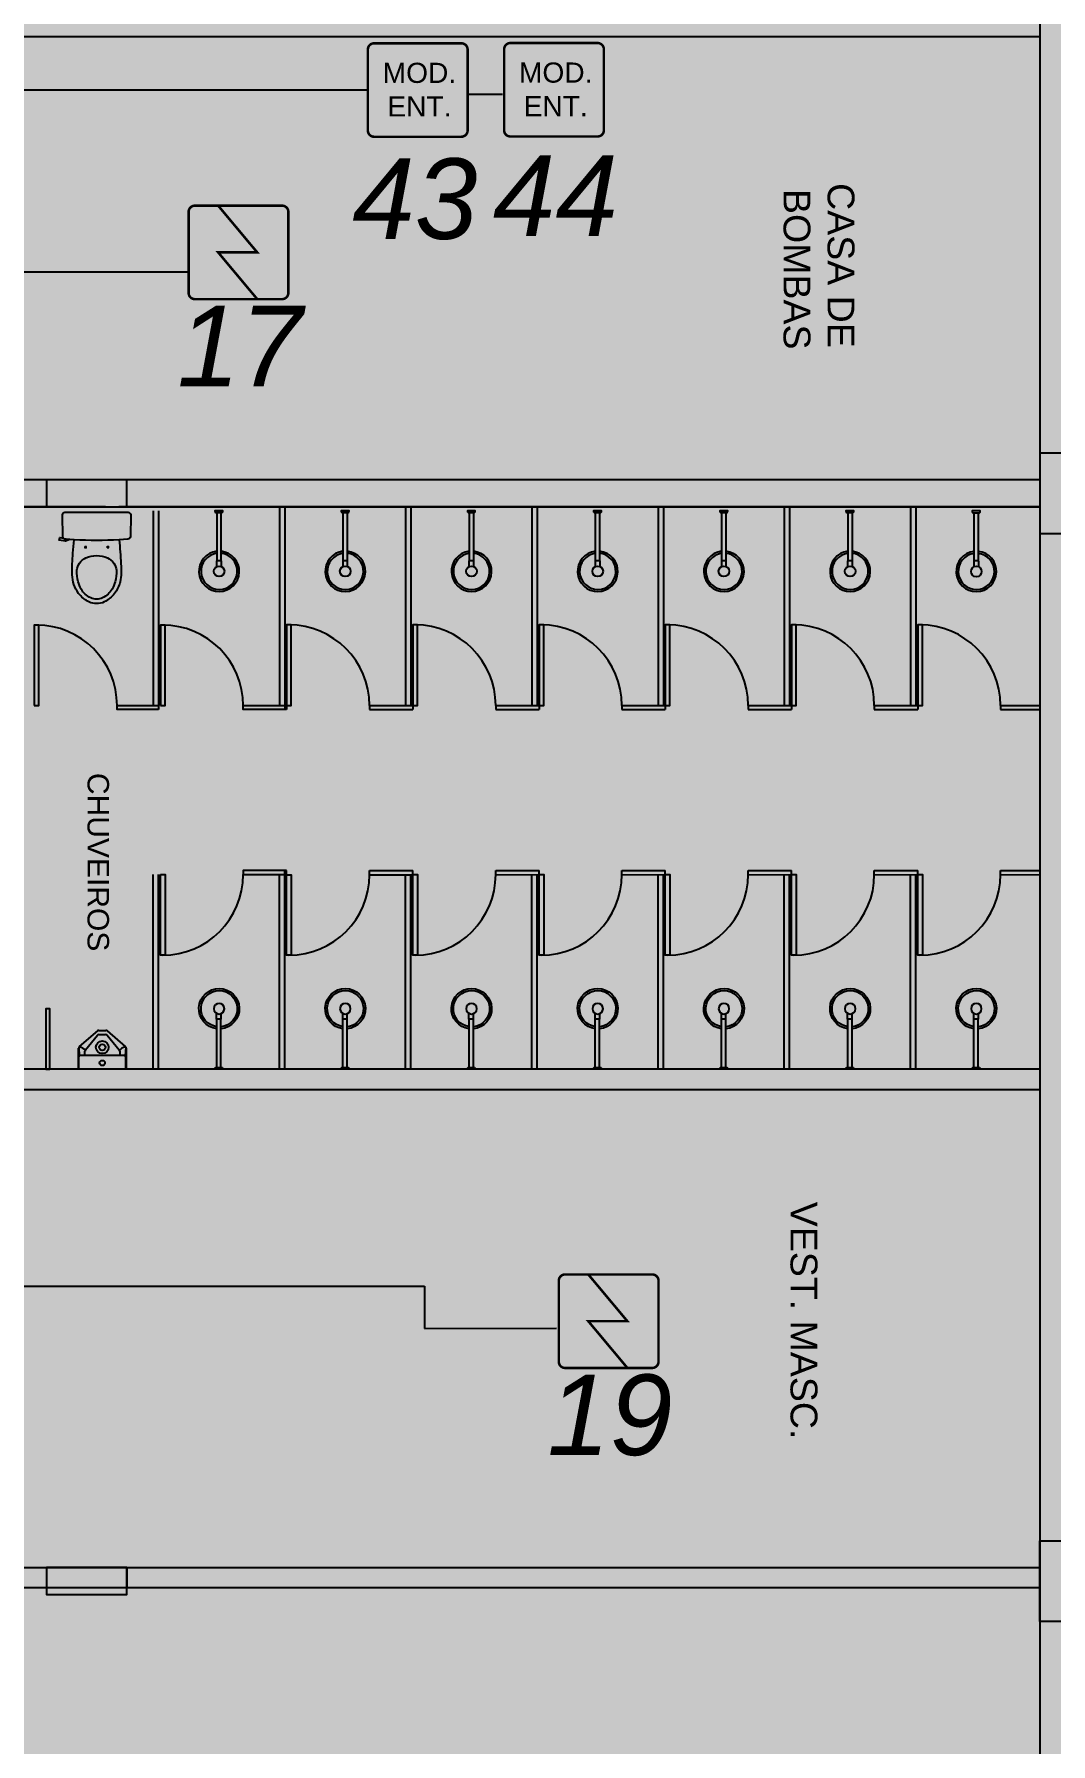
# Model space of a CAD drawing. Header units: metres. Extents: x -331 to 2982, y 362 to 2539.
# Drawn here: x 859.12 to 866.69, y 501.24 to 513.97 of the extents above; entities that cross this region are included whole.
import ezdxf

# ---------------------------------------------------------------- set-up
doc = ezdxf.new("R2010")
doc.units = ezdxf.units.M
doc.layers.get('0').update_dxf_attribs({"color": 251})
doc.layers.add('_salas', color=251, linetype='Continuous', plot=False)
for name, color, linetype in [('ALV', 251, 'Continuous'), ('ARQ-LOU', 251, 'Continuous'), ('DET. FUMAÇA', 1, 'Continuous'), ('Div', 251, 'Continuous'), ('Est', 251, 'Continuous'), ('ID-WC', 7, 'Continuous'), ('SA-divisorias', 251, 'Continuous'), ('SA-Mobiliário 02', 251, 'Continuous'), ('SA-PV', 251, 'Continuous'), ('SA-texto', 251, 'Continuous'), ('Texto_Salas', 251, 'Continuous'), ('TXT', 251, 'Continuous'), ('vis', 251, 'Continuous')]:
    doc.layers.add(name, color=color, linetype=linetype)
doc.styles.add('ARIAL', font='arial.ttf')
doc.styles.add('DESTAQUE', font='arial.ttf', dxfattribs={"height": 0.4})
doc.styles.get("Standard").update_dxf_attribs({"font": 'arial.ttf', "height": 0.3})
doc.styles.add('X3G_ENTITY_1416AFBF', font='arial.ttf', dxfattribs={"height": 0.6})

# ---------------------------------------------------------------- blocks, each defined once
blk = doc.blocks.new('WC2')
at = {"color": 0}
for p, q in [((-0.093, -0.31), (-0.073, -0.31)), ((-0.083, -0.3), (-0.083, -0.32)), ((0.093, -0.31), (0.073, -0.31)), ((0.083, -0.3), (0.083, -0.32))]:
    blk.add_line(p, q, dxfattribs=at)
for points in [[(-0.167, -0.255, 0.017882), (-0.181, -0.435, 0.012618), (-0.182, -0.502, 0.047676), (-0.175, -0.568, 0.100399), (-0.133, -0.654, 0.131879), (-0.057, -0.718, 0.217461), (0.057, -0.718, 0.131874), (0.134, -0.654, 0.160292), (0.182, -0.515, 0.0201), (0.177, -0.354, 0.006439), (0.167, -0.255), (0.199, -0.252), (0.231, -0.265), (0.278, -0.258), (0.275, -0.238), (0.248, -0.242, 0.157233), (0.251, -0.232), (0.255, -0.07, 0.314535), (0.236, -0.05), (-0.234, -0.05, 0.4212), (-0.254, -0.07), (-0.251, -0.232, 0.3845), (-0.232, -0.251)], [(-0.115, -0.622, 0.075), (-0.086, -0.659, 0.0875), (-0.043, -0.688, 0.1027), (0, -0.697), (0, -0.697, 0.1027), (0.043, -0.688, 0.0875), (0.086, -0.659, 0.075), (0.115, -0.622, 0.0602), (0.138, -0.567, 0.0862), (0.147, -0.482, 0.1349), (0.128, -0.43, 0.1372), (0.08, -0.39, 0.2117), (-0.08, -0.39, 0.1372), (-0.128, -0.43, 0.1349), (-0.147, -0.482, 0.0862), (-0.138, -0.567, 0.0602)]]:
    blk.add_lwpolyline(points, format="xyb", close=True, dxfattribs=at)
blk.add_lwpolyline([(0.199, -0.252), (0.227, -0.251, 0.30645), (0.248, -0.242, 0.956676)], format="xyb", dxfattribs=at)
blk.add_arc((-0.005, 2.632), 2.892, 266.791, 273.4166, dxfattribs=at)
blk = doc.blocks.new('acc4')
blk.add_line((0.013, -0.373), (-0.014, -0.373))
for points in [[(0, 0), (-0.03, 0), (-0.03, -0.005, 0.414214), (-0.021, -0.014), (-0.017, -0.014)], [(0.015, -0.014), (0.02, -0.014, 0.414214), (0.029, -0.005), (0.029, 0), (0, 0)]]:
    blk.add_lwpolyline(points, format="xyb")
for points in [[(-0.017, -0.014), (0.015, -0.014)], [(-0.017, -0.014), (-0.017, -0.373)], [(0.015, -0.014), (0.015, -0.373)], [(-0.018, -0.374), (-0.018, -0.416)], [(0.016, -0.374), (0.016, -0.414)]]:
    blk.add_lwpolyline(points)
blk.add_arc((0.001, -0.451), 0.15, 96.6611, 84.5101)
at = {"layer": 'ID-WC'}
for p, q in [((-0.017, -0.373), (-0.018, -0.374)), ((0.015, -0.373), (0.016, -0.374))]:
    blk.add_line(p, q, dxfattribs=at)
at = {"layer": 'ID-WC', "color": 8}
blk.add_circle((0.001, -0.451), 0.0396, dxfattribs=at)
blk.add_arc((0.001, -0.451), 0.135, 96.6611, 84.5101, dxfattribs=at)
blk = doc.blocks.new('Detector de fumaça')
at = {"layer": 'DET. FUMAÇA', "linetype": 'Continuous', "lineweight": 15, "const_width": 0.0187}
blk.add_lwpolyline([(774.599, 539.816), (775.249, 539.816, -0.414214), (775.296, 539.769), (775.296, 539.167, -0.414214), (775.249, 539.12), (774.599, 539.12, -0.414214), (774.553, 539.167), (774.553, 539.769, -0.414214)], format="xyb", close=True, dxfattribs=at)
blk.add_lwpolyline([(774.773, 539.816), (775.064, 539.468), (774.773, 539.468), (775.064, 539.12)], dxfattribs=at)

msp = doc.modelspace()

# ---------------------------------------------------------------- hatches: boundary and pattern name
at = {"layer": '_salas', "transparency": 33554559}
h = msp.add_hatch(color=256, dxfattribs=at)
h.dxf.hatch_style = 1
h.paths.add_polyline_path([(866.834, 485.931), (866.834, 543.231), (854.159, 543.231), (854.159, 542.856), (854.159, 494.406), (852.509, 494.406), (852.509, 499.956), (844.912, 499.956), (844.912, 498.656), (842.959, 498.656), (842.959, 499.956), (823.409, 499.956), (823.409, 492.606), (824.559, 492.606), (824.559, 491.706), (823.546, 491.706), (823.546, 489.806), (818.009, 489.806), (818.009, 489.906), (814.609, 489.906), (814.609, 491.706), (816.416, 491.706), (816.416, 494.656), (803.983, 494.656), (803.983, 486.306), (802.034, 486.306), (802.034, 486.531), (798.959, 486.531), (798.959, 485.931)])

# ---------------------------------------------------------------- linework, layer by layer
at = {"color": 251}
for p, q in [((859.589, 506.553), (859.454, 506.436)), ((859.6, 506.557), (859.651, 506.557)), ((859.661, 506.553), (859.796, 506.436)), ((859.449, 506.267), (859.449, 506.424)), ((859.451, 506.432), (859.454, 506.367)), ((859.457, 506.432), (859.451, 506.432)), ((859.5, 506.413), (859.589, 506.52)), ((859.601, 506.525), (859.649, 506.525)), ((859.661, 506.52), (859.751, 506.413)), ((859.8, 506.432), (859.794, 506.432)), ((859.8, 506.432), (859.795, 506.367)), ((859.802, 506.424), (859.802, 506.267)), ((859.451, 506.267), (859.451, 506.361)), ((859.789, 506.369), (859.459, 506.369)), ((859.496, 506.369), (859.496, 506.402)), ((859.755, 506.402), (859.755, 506.369)), ((859.797, 506.361), (859.797, 506.267)), ((859.802, 506.267), (859.449, 506.267))]:
    msp.add_line(p, q, dxfattribs=at)
for centre, radius in [((859.625, 506.431), 0.047), ((859.625, 506.431), 0.0235), ((859.625, 506.314), 0.0196)]:
    msp.add_circle(centre, radius, dxfattribs=at)
for centre, radius, start, end in [((859.6, 506.541), 0.0157, 90, 130.7856), ((859.651, 506.541), 0.0157, 49.2144, 90), ((859.465, 506.424), 0.0157, 130.7856, 180), ((859.45, 506.376), 0.0565, 33.9128, 82.8933), ((859.601, 506.51), 0.0157, 90, 140.1204), ((859.649, 506.51), 0.0157, 39.8796, 90), ((859.801, 506.376), 0.0565, 97.1067, 146.0872), ((859.786, 506.424), 0.0157, 0, 49.2144), ((859.459, 506.361), 0.00784, 90, 180), ((859.512, 506.402), 0.0157, 140.1204, 180), ((859.739, 506.402), 0.0157, 0, 39.8796), ((859.789, 506.361), 0.00784, 0, 90)]:
    msp.add_arc(centre, radius, start, end, dxfattribs=at)
at = {"layer": 'ALV'}
for p, q in [((866.609, 513.956), (854.259, 513.956)), ((866.609, 510.656), (854.259, 510.656)), ((859.648, 510.456), (854.259, 510.456)), ((857.254, 510.456), (866.609, 510.456)), ((866.609, 510.456), (859.749, 510.456)), ((866.609, 510.456), (860.984, 510.456)), ((866.609, 510.456), (866.609, 506.267)), ((866.609, 506.267), (857.114, 506.267)), ((857.114, 506.117), (866.609, 506.117)), ((866.609, 506.117), (866.609, 502.556)), ((866.609, 502.406), (866.609, 494.406))]:
    msp.add_line(p, q, dxfattribs=at)
at = {"layer": 'ALV', "color": 150}
for p, q in [((861.603, 513.559), (858.956, 513.559)), ((853.79, 512.204), (860.269, 512.204))]:
    msp.add_line(p, q, dxfattribs=at)
at = {"layer": 'ALV'}
for points in [[(855.609, 502.556), (866.609, 502.556), (866.609, 502.406), (857.409, 502.406)], [(859.209, 502.556), (859.209, 502.406)], [(859.809, 502.556), (859.809, 502.406)]]:
    msp.add_lwpolyline(points, dxfattribs=at)
at = {"layer": 'DET. FUMAÇA', "linetype": 'Continuous', "lineweight": 15, "const_width": 0.0187}
for points in [[(861.649, 513.907), (862.299, 513.907, -0.414214), (862.346, 513.86), (862.346, 513.258, -0.414214), (862.299, 513.211), (861.649, 513.211, -0.414214), (861.603, 513.258), (861.603, 513.86, -0.414214)], [(862.664, 513.909), (863.314, 513.909, -0.414214), (863.361, 513.862), (863.361, 513.26, -0.414214), (863.314, 513.213), (862.664, 513.213, -0.414214), (862.618, 513.26), (862.618, 513.862, -0.414214)]]:
    msp.add_lwpolyline(points, format="xyb", close=True, dxfattribs=at)
at = {"layer": 'Div', "color": 150, "linetype": 'ByBlock'}
for p, q in [((862.607, 513.525), (862.353, 513.525)), ((857.055, 504.651), (862.025, 504.651)), ((862.025, 504.651), (862.025, 504.337)), ((862.025, 504.337), (863.007, 504.338))]:
    msp.add_line(p, q, dxfattribs=at)
at = {"layer": 'Est'}
for points in [[(866.609, 510.856), (866.609, 510.256), (866.809, 510.256), (866.809, 510.856)], [(859.209, 510.656), (859.209, 510.456), (859.809, 510.456), (859.809, 510.656)], [(866.809, 502.756), (866.809, 502.156), (866.609, 502.156), (866.609, 502.756)], [(859.209, 502.556), (859.209, 502.356), (859.809, 502.356), (859.809, 502.556)]]:
    msp.add_lwpolyline(points, close=True, dxfattribs=at)
at = {"layer": 'SA-divisorias'}
for p, q in [((860.004, 510.426), (860.004, 508.976)), ((860.004, 510.426), (860.004, 508.976)), ((860.044, 510.426), (860.044, 508.976)), ((860.044, 510.426), (860.044, 508.976)), ((860.944, 510.456), (860.944, 508.977)), ((860.984, 510.456), (860.984, 508.977)), ((861.884, 510.456), (861.884, 508.976)), ((861.924, 510.456), (861.924, 508.976)), ((862.824, 510.456), (862.824, 508.976)), ((862.864, 510.456), (862.864, 508.976)), ((863.764, 510.456), (863.764, 508.976)), ((863.804, 510.456), (863.804, 508.976)), ((864.704, 510.456), (864.704, 508.976)), ((864.744, 510.456), (864.744, 508.976)), ((865.644, 510.456), (865.644, 508.976)), ((865.684, 510.456), (865.684, 508.976)), ((860.984, 508.977), (860.984, 508.947)), ((860.998, 508.976), (860.998, 508.946)), ((861.615, 508.977), (861.615, 508.946)), ((861.615, 508.976), (861.938, 508.977)), ((861.938, 508.977), (861.938, 508.947)), ((862.555, 508.976), (862.555, 508.946)), ((862.555, 508.976), (862.878, 508.976)), ((862.878, 508.976), (862.878, 508.946)), ((863.495, 508.976), (863.495, 508.946)), ((863.495, 508.976), (863.818, 508.976)), ((863.818, 508.976), (863.818, 508.946)), ((864.435, 508.976), (864.435, 508.946)), ((864.435, 508.976), (864.758, 508.976)), ((864.758, 508.976), (864.758, 508.946)), ((865.375, 508.976), (865.375, 508.946)), ((865.375, 508.976), (865.698, 508.976)), ((865.698, 508.976), (865.698, 508.946)), ((866.315, 508.976), (866.315, 508.946)), ((866.315, 508.976), (866.609, 508.976)), ((861.615, 508.946), (861.938, 508.947)), ((862.555, 508.946), (862.878, 508.946)), ((863.495, 508.946), (863.818, 508.946)), ((864.435, 508.946), (864.758, 508.946)), ((865.375, 508.946), (865.698, 508.946)), ((866.315, 508.946), (866.609, 508.946)), ((860.004, 506.267), (860.004, 507.717)), ((860.044, 506.267), (860.044, 507.717)), ((860.944, 506.266), (860.944, 507.716)), ((860.984, 507.716), (860.984, 507.746)), ((860.984, 506.266), (860.984, 507.716)), ((860.998, 507.716), (860.998, 507.746)), ((861.615, 507.716), (861.615, 507.746)), ((861.615, 507.746), (861.938, 507.746)), ((861.615, 507.716), (861.938, 507.716)), ((861.884, 506.266), (861.884, 507.716)), ((861.924, 506.266), (861.924, 507.716)), ((861.938, 507.716), (861.938, 507.746)), ((862.555, 507.716), (862.555, 507.747)), ((862.555, 507.747), (862.878, 507.746)), ((862.555, 507.717), (862.878, 507.716)), ((862.824, 506.266), (862.824, 507.716)), ((862.864, 506.266), (862.864, 507.716)), ((862.878, 507.716), (862.878, 507.746)), ((863.495, 507.716), (863.495, 507.747)), ((863.495, 507.747), (863.818, 507.746)), ((863.495, 507.717), (863.818, 507.716)), ((863.764, 506.266), (863.764, 507.716)), ((863.804, 506.266), (863.804, 507.716)), ((863.818, 507.716), (863.818, 507.746)), ((864.435, 507.716), (864.435, 507.747)), ((864.435, 507.747), (864.758, 507.746)), ((864.435, 507.717), (864.758, 507.716)), ((864.704, 506.266), (864.704, 507.716)), ((864.744, 506.266), (864.744, 507.716)), ((864.758, 507.716), (864.758, 507.746)), ((865.375, 507.716), (865.375, 507.747)), ((865.375, 507.747), (865.698, 507.746)), ((865.375, 507.717), (865.698, 507.716)), ((865.644, 506.266), (865.644, 507.716)), ((865.684, 506.266), (865.684, 507.716)), ((865.698, 507.716), (865.698, 507.746)), ((866.315, 507.716), (866.315, 507.747)), ((866.315, 507.747), (866.609, 507.746)), ((866.315, 507.717), (866.609, 507.716))]:
    msp.add_line(p, q, dxfattribs=at)
for points in [[(860.044, 508.945), (859.735, 508.945), (859.735, 508.975), (860.044, 508.975)], [(860.998, 508.945), (860.675, 508.945), (860.675, 508.975), (860.998, 508.975)], [(860.998, 507.748), (860.675, 507.748), (860.675, 507.717), (860.998, 507.717)]]:
    msp.add_lwpolyline(points, close=True, dxfattribs=at)
at = {"layer": 'SA-divisorias', "color": 251}
msp.add_lwpolyline([(859.204, 506.267), (859.234, 506.267), (859.234, 506.717), (859.204, 506.717)], close=True, dxfattribs=at)
at = {"layer": 'SA-PV'}
for points in [[(859.118, 508.975), (859.153, 508.975), (859.153, 509.575), (859.118, 509.575)], [(860.058, 508.975), (860.093, 508.975), (860.093, 509.575), (860.058, 509.575)], [(865.698, 508.976), (865.733, 508.976), (865.733, 509.576), (865.698, 509.576)], [(860.058, 507.717), (860.093, 507.717), (860.093, 507.117), (860.058, 507.117)], [(864.758, 507.717), (864.793, 507.717), (864.793, 507.117), (864.758, 507.117)], [(865.698, 507.717), (865.733, 507.717), (865.733, 507.117), (865.698, 507.117)]]:
    msp.add_lwpolyline(points, close=True, dxfattribs=at)
at = {"layer": 'SA-PV', "elevation": 0}
for points in [[(860.998, 508.976), (861.033, 508.976), (861.033, 509.576), (860.998, 509.576)], [(861.938, 508.976), (861.973, 508.976), (861.973, 509.576), (861.938, 509.576)], [(862.878, 508.976), (862.913, 508.976), (862.913, 509.576), (862.878, 509.576)], [(863.818, 508.976), (863.853, 508.976), (863.853, 509.576), (863.818, 509.576)], [(864.758, 508.976), (864.793, 508.976), (864.793, 509.576), (864.758, 509.576)], [(860.998, 507.716), (861.033, 507.716), (861.033, 507.116), (860.998, 507.116)], [(861.938, 507.717), (861.973, 507.717), (861.973, 507.117), (861.938, 507.117)], [(862.878, 507.717), (862.913, 507.717), (862.913, 507.117), (862.878, 507.117)], [(863.818, 507.717), (863.853, 507.717), (863.853, 507.117), (863.818, 507.117)]]:
    msp.add_lwpolyline(points, close=True, dxfattribs=at)
at = {"layer": 'SA-PV'}
for centre, start, end in [((859.135, 508.975), 0, 90), ((860.075, 508.975), 0, 90), ((861.015, 508.976), 0, 90), ((861.955, 508.976), 0, 90), ((862.895, 508.976), 0, 90), ((863.835, 508.976), 0, 90), ((864.775, 508.976), 0, 90), ((865.715, 508.976), 0, 90), ((860.075, 507.717), 270, 0), ((861.015, 507.716), 270, 0), ((861.955, 507.717), 270, 0), ((862.895, 507.717), 270, 0), ((863.835, 507.717), 270, 0), ((864.775, 507.717), 270, 0), ((865.715, 507.717), 270, 0)]:
    msp.add_arc(centre, 0.6, start, end, dxfattribs=at)
at = {"layer": 'vis'}
msp.add_line((866.609, 527.206), (866.609, 494.656), dxfattribs=at)

# ---------------------------------------------------------------- block references
at = {"layer": 'ARQ-LOU', "rotation": 359.9980728066777}
for p in [(860.494, 510.426), (861.434, 510.426), (862.374, 510.426), (863.314, 510.426), (864.254, 510.426), (865.194, 510.426), (866.134, 510.425)]:
    msp.add_blockref('acc4', p, dxfattribs=at)
at = {"layer": 'ARQ-LOU', "xscale": -1, "rotation": 180.0019271933223}
for p in [(860.494, 506.267), (861.434, 506.267), (862.374, 506.267), (863.314, 506.267), (864.254, 506.267), (865.194, 506.267), (866.134, 506.267)]:
    msp.add_blockref('acc4', p, dxfattribs=at)
at = {"layer": 'DET. FUMAÇA', "linetype": 'Continuous', "lineweight": 0}
for p in [(85.715, -27.118), (88.472, -35.077)]:
    msp.add_blockref('Detector de fumaça', p, dxfattribs=at)
at = {"layer": 'SA-Mobiliário 02', "xscale": -1}
msp.add_blockref('WC2', (859.583, 510.465), dxfattribs=at)

# ---------------------------------------------------------------- texts
at = {"layer": 'ALV', "color": 1, "char_height": 0.15, "attachment_point": 1}
for insert in [(861.671, 513.762), (862.686, 513.764)]:
    msp.add_mtext_dynamic_manual_height_columns('\\pxqc;MOD.\\PENT.', width=0.63207, gutter_width=1.5, heights=[0], dxfattribs=dict(at, insert=insert))
at = {"layer": 'Div', "color": 5, "linetype": 'Continuous', "lineweight": 0, "char_height": 0.6, "attachment_point": 1}
for s, insert, width in [('{\\fArial|b0|i1|c0|p34;43}', (861.487, 513.05), 0.97986), ('{\\fArial|b0|i1|c0|p34;44}', (862.534, 513.073), 0.95709)]:
    msp.add_mtext(s, dxfattribs=dict(at, insert=insert, width=width))
at = {"layer": 'Div', "color": 5, "linetype": 'Continuous', "lineweight": 0, "true_color": 0x0000ff, "char_height": 0.6, "attachment_point": 1, "style": 'X3G_ENTITY_1416AFBF'}
for s, insert in [('{\\fArial|b0|i1|c0|p34;17}', (860.183, 511.952)), ('{\\fArial|b0|i1|c0|p34;19}', (862.939, 503.994))]:
    msp.add_mtext_dynamic_manual_height_columns(s, width=13.3188, gutter_width=2.5, heights=[0], dxfattribs=dict(at, insert=insert))
at = {"layer": 'SA-texto', "insert": (864.951, 503.511), "char_height": 0.2, "attachment_point": 3, "rotation": 270, "style": 'ARIAL'}
msp.add_mtext_dynamic_manual_height_columns('VEST. MASC.', width=2.67073, gutter_width=2.5, heights=[0], dxfattribs=at)
at = {"layer": 'Texto_Salas', "style": 'DESTAQUE'}
for s, p in [('BOMBAS', (864.699, 512.822)), ('CASA DE', (865.027, 512.866))]:
    msp.add_text(s, height=0.2, rotation=270, dxfattribs=at).set_placement(p)
at = {"layer": 'TXT', "insert": (859.675, 508.474), "char_height": 0.16, "attachment_point": 1, "rotation": 270, "style": 'ARIAL'}
msp.add_mtext_dynamic_manual_height_columns('CHUVEIROS', width=2.67073, gutter_width=2.5, heights=[0], dxfattribs=at)

doc.saveas('drawing.dxf')
